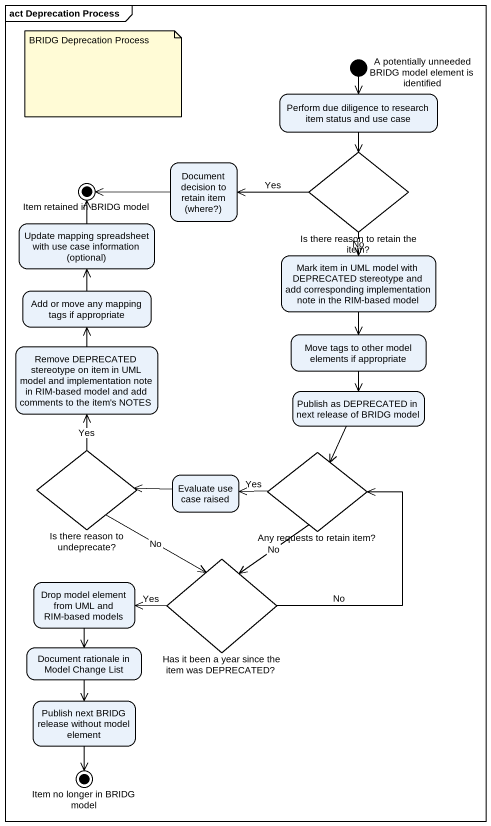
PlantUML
@startuml
mainframe act Deprecation Process
hide empty description
state "A potentially unneeded BRIDG model element is identified" as A_potentially_unneeded <<start>>
state "Perform due diligence to research item status and use case" as Perform_due_diligence_to
state "Document decision to retain item (where?)" as Document_decision_to_retain
state "Is there reason to retain the item?" as Is_there_reason_to_retain <<choice>>
state "Item retained in BRIDG model" as Item_retained_in_BRIDG_model <<end>>
state "Update mapping spreadsheet with use case information (optional)" as Update_mapping_spreadsheet
state "Mark item in UML model with DEPRECATED stereotype and add corresponding implementation note in the RIM-based model" as Mark_item_in_UML_model_with
state "Add or move any mapping tags if appropriate" as Add_or_move_any_mapping
state "Remove DEPRECATED stereotype on item in UML model and implementation note in RIM-based model and add comments to the item's NOTES" as Remove_DEPRECATED
state "Move tags to other model elements if appropriate" as Move_tags_to_other_model
state "Publish as DEPRECATED in next release of BRIDG model" as Publish_as_DEPRECATED_in
state "Is there reason to undeprecate?" as Is_there_reason_to <<choice>>
state "Evaluate use case raised" as Evaluate_use_case_raised
state "Any requests to retain item?" as Any_requests_to_retain_item <<choice>>
state "Drop model element from UML and RIM-based models" as Drop_model_element_from_UML
state "Has it been a year since the item was DEPRECATED?" as Has_it_been_a_year_since <<choice>>
state "Document rationale in Model Change List" as Document_rationale_in_Model
state "Publish next BRIDG release without model element" as Publish_next_BRIDG_release
state "Item no longer in BRIDG model" as Item_no_longer_in_BRIDG <<end>>
A_potentially_unneeded --> Perform_due_diligence_to
Perform_due_diligence_to --> Is_there_reason_to_retain
Document_decision_to_retain -left-> Item_retained_in_BRIDG_model
Is_there_reason_to_retain -left-> Document_decision_to_retain : Yes
Is_there_reason_to_retain --> Mark_item_in_UML_model_with : No
Update_mapping_spreadsheet -up-> Item_retained_in_BRIDG_model
Mark_item_in_UML_model_with --> Move_tags_to_other_model
Add_or_move_any_mapping -up-> Update_mapping_spreadsheet
Remove_DEPRECATED -up-> Add_or_move_any_mapping
Move_tags_to_other_model --> Publish_as_DEPRECATED_in
Publish_as_DEPRECATED_in --> Any_requests_to_retain_item
Is_there_reason_to -up-> Remove_DEPRECATED : Yes
Is_there_reason_to --> Has_it_been_a_year_since : No
Evaluate_use_case_raised -left-> Is_there_reason_to
Any_requests_to_retain_item -left-> Evaluate_use_case_raised : Yes
Any_requests_to_retain_item --> Has_it_been_a_year_since : No
Drop_model_element_from_UML --> Document_rationale_in_Model
Has_it_been_a_year_since -up-> Any_requests_to_retain_item : No
Has_it_been_a_year_since -left-> Drop_model_element_from_UML : Yes
Document_rationale_in_Model --> Publish_next_BRIDG_release
Publish_next_BRIDG_release --> Item_no_longer_in_BRIDG
note as N1
  BRIDG Deprecation Process
end note
@enduml
